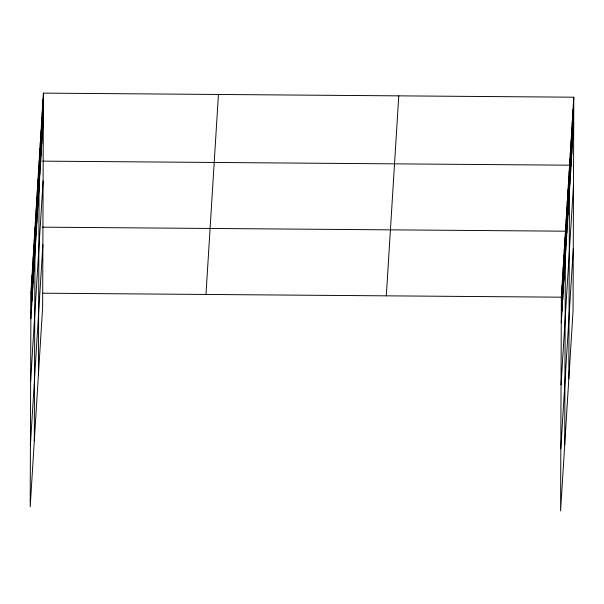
<?xml version="1.0" encoding="UTF-8"?>
<svg xmlns="http://www.w3.org/2000/svg" width="604" height="604" viewBox="0 0 604 604"><rect width="100%" height="100%" fill="white"/><g stroke="black" fill="none" stroke-linecap="round" stroke-linejoin="round"><path stroke-width="0.91" d="M43.405 93.122L30.947 293.106L30.2 506.801L42.657 306.817L43.405 93.122L573.8 97.199L573.053 310.894L560.595 510.878L561.342 297.183L573.8 97.199M31.227 312.834L31.317 287.104M31.604 306.832L31.695 281.109M31.974 300.83L32.065 275.107M32.352 294.835L32.442 269.105M32.722 288.833L32.812 263.11M33.099 282.831L33.19 257.108M33.469 276.836L33.56 251.105M33.847 270.834L33.937 245.111M34.217 264.831L34.307 239.108M34.594 258.837L34.685 233.106M34.307 440.807L35.055 227.112L36.882 227.127M35.342 246.832L35.432 221.109M35.712 240.837L35.802 215.115M36.089 234.835L36.18 209.112M36.459 228.841L36.55 203.11M36.836 222.838L36.927 197.115M37.206 216.836L37.297 191.113M37.584 210.841L37.675 185.111M37.954 204.839L38.044 179.116M38.331 198.837L38.422 173.114M38.701 192.842L38.792 167.112M38.422 374.812L39.169 161.117L40.989 161.132M39.464 180.656L39.554 154.934M39.849 174.481L39.94 148.75M40.234 168.297L40.325 142.567M40.619 162.114L40.71 136.391M41.004 155.93L41.095 130.207M41.389 149.754L41.48 124.024M41.774 143.571L41.865 117.848M42.159 137.387L42.25 111.665M42.544 131.204L42.635 105.481M42.929 125.028L43.02 99.298M561.629 316.911L561.72 291.181M561.999 310.909L562.09 285.186M562.377 304.914L562.467 279.184M562.747 298.912L562.837 273.189M563.124 292.91L563.215 267.187M563.494 286.915L563.585 261.185M563.872 280.913L563.962 255.19M564.242 274.911L564.332 249.188M564.619 268.916L564.71 243.186M564.989 262.914L565.08 237.191M564.71 444.884L565.457 231.189L42.348 227.164M565.737 250.917L565.827 225.186M566.114 244.914L566.205 219.192M566.484 238.912L566.575 213.189M566.862 232.917L566.952 207.187M567.231 226.915L567.322 201.192M567.609 220.913L567.7 195.19M567.979 214.918L568.07 189.188M568.356 208.916L568.447 183.193M568.726 202.914L568.817 177.191M569.104 196.919L569.194 171.189M568.817 378.889L569.564 165.194L42.816 161.14M569.859 184.733L569.949 159.011M570.244 178.558L570.335 152.827M570.629 172.374L570.72 146.651M571.014 166.191L571.105 140.468M571.399 160.007L571.49 134.284M571.784 153.831L571.875 128.101M572.169 147.648L572.26 121.925M572.554 141.464L572.645 115.742M572.939 135.288L573.03 109.558M573.324 129.105L573.415 103.382M30.857 318.829L43.314 118.845M30.638 380.86L43.095 180.875M30.419 444.771L42.876 244.786M205.979 294.45L218.437 94.466M386.311 295.839L398.768 95.855M561.252 322.906L573.709 122.922M561.041 384.937L573.49 184.952M560.814 448.848L573.271 248.863M30.947 293.106L32.767 293.121M42.793 293.197L561.342 297.183"/></g></svg>
